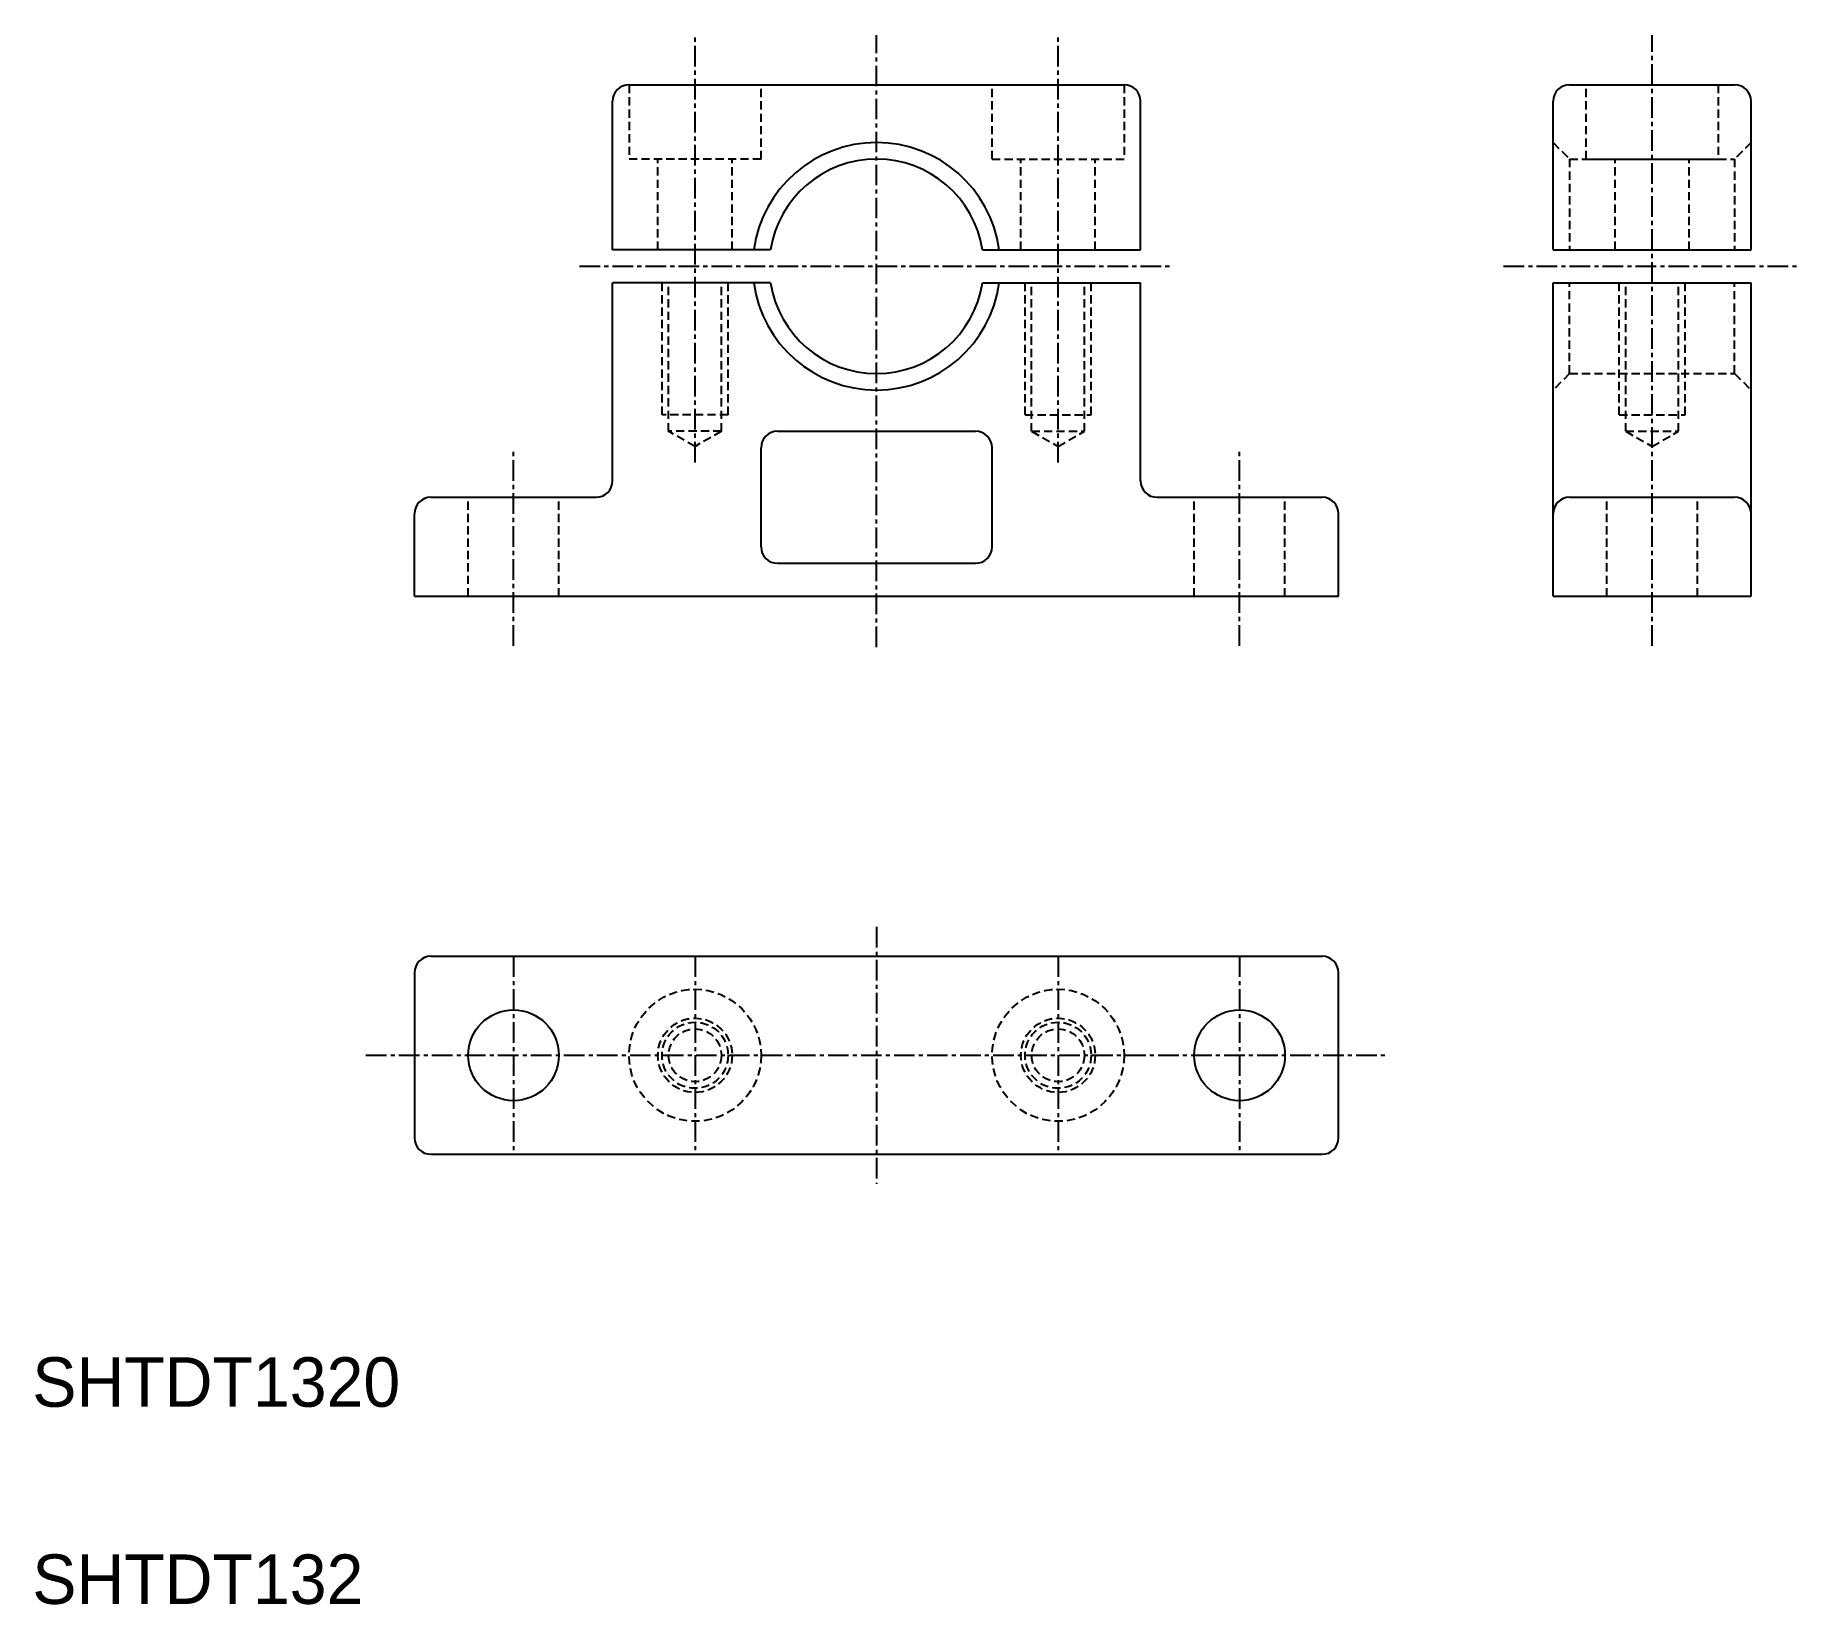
# Model space of a CAD drawing. Extents: x 13 to 120, y 53 to 148.
import ezdxf

# ---------------------------------------------------------------- set-up
doc = ezdxf.new("R2010")
doc.units = 0
doc.linetypes.add('CENTER', pattern=[2, 1.25, -0.25, 0.25, -0.25])
doc.linetypes.add('DASHED', pattern=[0.75, 0.5, -0.25])
doc.layers.get('0').update_dxf_attribs({"linetype": 'CONTINUOUS'})
doc.layers.add('CENTER', color=1, linetype='CENTER')

msp = doc.modelspace()

# ---------------------------------------------------------------- linework, layer by layer
at = {"color": 7, "linetype": 'CONTINUOUS'}
for p, q in [((48.53, 145.3), (78.53, 145.3)), ((105.53, 145.3), (115.53, 145.3)), ((47.53, 135.3), (47.53, 144.3)), ((79.53, 135.3), (79.53, 144.3)), ((104.53, 135.3), (104.53, 144.3)), ((116.53, 135.3), (116.53, 144.3)), ((57.11, 135.3), (47.53, 135.3)), ((69.96, 135.3), (79.53, 135.3)), ((104.53, 135.3), (116.53, 135.3)), ((47.53, 121.3), (47.53, 133.3)), ((57.11, 133.3), (47.53, 133.3)), ((69.96, 133.3), (79.53, 133.3)), ((79.53, 121.3), (79.53, 133.3)), ((104.53, 114.3), (104.53, 133.3)), ((104.53, 133.3), (116.53, 133.3)), ((116.53, 114.3), (116.53, 133.3)), ((57.53, 124.3), (69.53, 124.3)), ((56.53, 117.3), (56.53, 123.3)), ((70.53, 117.3), (70.53, 123.3)), ((36.53, 120.3), (46.53, 120.3)), ((80.53, 120.3), (90.53, 120.3)), ((105.53, 120.3), (115.53, 120.3)), ((35.53, 114.3), (35.53, 119.3)), ((91.53, 114.3), (91.53, 119.3)), ((57.53, 116.3), (69.53, 116.3)), ((35.53, 114.3), (91.53, 114.3)), ((104.53, 114.3), (116.53, 114.3)), ((36.53, 92.48), (90.53, 92.48)), ((35.53, 91.48), (35.53, 81.48)), ((91.53, 81.48), (91.53, 91.48)), ((36.53, 80.48), (90.53, 80.48))]:
    msp.add_line(p, q, dxfattribs=at)
at = {"color": 3, "linetype": 'DASHED'}
for p, q in [((48.53, 145.3), (48.53, 140.8)), ((56.53, 140.8), (56.53, 145.3)), ((70.53, 140.8), (70.53, 145.3)), ((78.53, 145.3), (78.53, 140.8)), ((106.53, 140.8), (106.53, 145.3)), ((114.53, 145.3), (114.53, 140.8)), ((104.53, 141.8), (105.53, 140.8)), ((116.53, 141.8), (115.53, 140.8)), ((56.53, 140.8), (48.53, 140.8)), ((50.28, 135.3), (50.28, 140.8)), ((54.78, 135.3), (54.78, 140.8)), ((70.53, 140.8), (78.53, 140.8)), ((72.28, 135.3), (72.28, 140.8)), ((76.78, 135.3), (76.78, 140.8)), ((105.53, 140.8), (115.53, 140.8)), ((105.53, 140.8), (105.53, 135.3)), ((106.53, 140.8), (114.53, 140.8)), ((108.28, 135.3), (108.28, 140.8)), ((112.78, 135.3), (112.78, 140.8)), ((115.53, 140.8), (115.53, 135.3)), ((50.53, 125.3), (50.53, 133.3)), ((50.93, 124.3), (50.93, 133.3)), ((54.13, 124.3), (54.13, 133.3)), ((54.53, 125.3), (54.53, 133.3)), ((72.53, 125.3), (72.53, 133.3)), ((72.93, 124.3), (72.93, 133.3)), ((76.13, 124.3), (76.13, 133.3)), ((76.53, 125.3), (76.53, 133.3)), ((105.53, 127.8), (105.53, 133.3)), ((108.53, 125.3), (108.53, 133.3)), ((108.93, 124.3), (108.93, 133.3)), ((112.13, 124.3), (112.13, 133.3)), ((112.53, 125.3), (112.53, 133.3)), ((115.53, 127.8), (115.53, 133.3)), ((105.53, 127.8), (104.53, 126.8)), ((105.53, 127.8), (115.53, 127.8)), ((115.53, 127.8), (116.53, 126.8)), ((54.53, 125.3), (50.53, 125.3)), ((72.53, 125.3), (76.53, 125.3)), ((108.53, 125.3), (112.53, 125.3)), ((54.13, 124.3), (50.93, 124.3)), ((52.53, 123.38), (50.93, 124.3)), ((54.13, 124.3), (52.53, 123.38)), ((72.93, 124.3), (76.13, 124.3)), ((72.93, 124.3), (74.53, 123.38)), ((74.53, 123.38), (76.13, 124.3)), ((108.93, 124.3), (112.13, 124.3)), ((108.93, 124.3), (110.53, 123.38)), ((110.53, 123.38), (112.13, 124.3)), ((38.78, 114.3), (38.78, 120.3)), ((44.28, 114.3), (44.28, 120.3)), ((82.78, 114.3), (82.78, 120.3)), ((88.28, 114.3), (88.28, 120.3)), ((107.78, 114.3), (107.78, 120.3)), ((113.28, 114.3), (113.28, 120.3))]:
    msp.add_line(p, q, dxfattribs=at)
for centre, radius in [((52.53, 86.48), 4), ((74.53, 86.48), 4), ((52.53, 86.48), 2.25), ((52.53, 86.48), 2), ((52.53, 86.48), 1.6), ((74.53, 86.48), 2.25), ((74.53, 86.48), 2), ((74.53, 86.48), 1.6)]:
    msp.add_circle(centre, radius, dxfattribs=at)
at = {"color": 7, "linetype": 'CONTINUOUS'}
for centre in [(41.53, 86.48), (85.53, 86.48)]:
    msp.add_circle(centre, 2.75, dxfattribs=at)
for centre, radius, start, end in [((48.53, 144.3), 1, 90, 180), ((78.53, 144.3), 1, 0, 90), ((105.53, 144.3), 1, 90, 180), ((115.53, 144.3), 1, 0, 90), ((63.53, 134.3), 7.5, 7.6623, 172.3377), ((63.53, 134.3), 6.5, 8.8499, 171.1501), ((63.53, 134.3), 7.5, 187.6623, 352.3377), ((63.53, 134.3), 6.5, 188.8499, 351.1501), ((57.53, 123.3), 1, 90, 180), ((69.53, 123.3), 1, 0, 90), ((46.53, 121.3), 1, 270, 0), ((80.53, 121.3), 1, 180, 270), ((36.53, 119.3), 1, 90, 180), ((90.53, 119.3), 1, 0, 90), ((105.53, 119.3), 1, 90, 180), ((115.53, 119.3), 1, 0, 90), ((57.53, 117.3), 1, 180, 270), ((69.53, 117.3), 1, 270, 0), ((36.53, 91.48), 1, 90, 180), ((90.53, 91.48), 1, 0, 90), ((36.53, 81.48), 1, 180, 270), ((90.53, 81.48), 1, 270, 0)]:
    msp.add_arc(centre, radius, start, end, dxfattribs=at)
at = {"layer": 'CENTER', "color": 1, "linetype": 'CENTER'}
for p, q in [((52.53, 122.41), (52.53, 148.3)), ((63.53, 111.21), (63.53, 148.3)), ((74.53, 122.41), (74.53, 148.3)), ((110.53, 111.3), (110.53, 148.3)), ((45.53, 134.3), (81.53, 134.3)), ((101.53, 134.3), (119.53, 134.3)), ((41.53, 111.3), (41.53, 123.3)), ((85.53, 111.3), (85.53, 123.3)), ((63.53, 94.26), (63.53, 78.7)), ((41.53, 92.48), (41.53, 80.48)), ((52.53, 92.48), (52.53, 80.48)), ((74.53, 92.48), (74.53, 80.48)), ((85.53, 92.48), (85.53, 80.48)), ((32.59, 86.48), (94.48, 86.48))]:
    msp.add_line(p, q, dxfattribs=at)

# ---------------------------------------------------------------- texts
at = {"color": 7, "linetype": 'CONTINUOUS'}
for s, p in [('SHTDT1320', (12.37, 65.18)), ('SHTDT132', (12.37, 53.23))]:
    msp.add_text(s, height=3, dxfattribs=at).set_placement(p)

doc.saveas('drawing.dxf')
